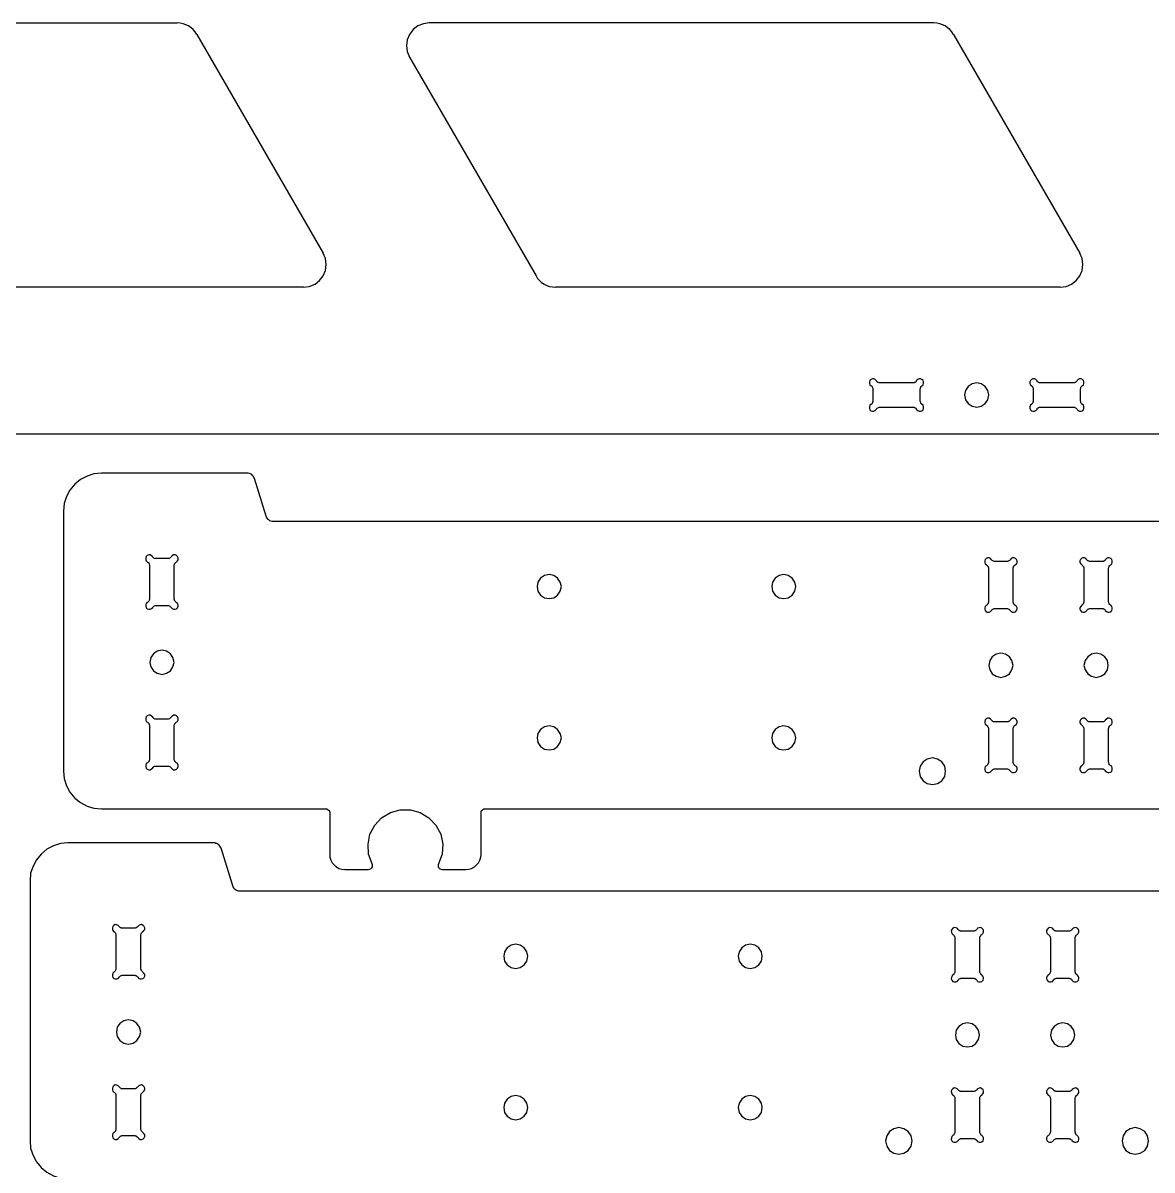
# Model space of a CAD drawing. Header units: inches. Extents: x 0 to 1189, y 0 to 841.
# Drawn here: x 268.8 to 418, y 408.1 to 559.7 of the extents above; entities that cross this region are included whole.
import ezdxf

# ---------------------------------------------------------------- set-up
doc = ezdxf.new("R2010")
doc.units = ezdxf.units.IN
doc.header["$MEASUREMENT"] = 0
doc.layers.add('Capa 1', color=7, linetype='Continuous')

msp = doc.modelspace()

# ---------------------------------------------------------------- linework, layer by layer
at = {"layer": 'Capa 1', "color": 7, "lineweight": 25, "true_color": 0xffffff}
for points in [[(242.18, 559.72), (289.17, 559.72)], [(291.78, 558.2), (291.54, 558.55), (291.29, 558.84), (291.01, 559.08), (290.65, 559.33), (290.3, 559.47), (289.95, 559.61), (289.56, 559.68), (289.17, 559.72)], [(322.47, 559.72), (321.7, 559.61), (320.96, 559.33), (320.36, 558.84), (319.86, 558.2), (319.58, 557.49), (319.48, 556.72), (319.58, 555.94), (319.86, 555.2)], [(389.18, 559.72), (322.47, 559.72)], [(391.76, 558.2), (391.55, 558.55), (391.3, 558.84), (390.98, 559.08), (390.67, 559.33), (390.31, 559.47), (389.96, 559.61), (389.57, 559.68), (389.18, 559.72)], [(291.78, 558.2), (308.47, 529.27)], [(391.76, 558.2), (408.48, 529.27)], [(319.86, 555.2), (336.59, 526.27)], [(305.86, 524.79), (306.63, 524.9), (307.38, 525.18), (307.97, 525.67), (308.47, 526.27), (308.75, 527.01), (308.86, 527.79), (308.75, 528.57), (308.47, 529.27)], [(405.87, 524.79), (406.65, 524.9), (407.35, 525.18), (407.99, 525.67), (408.48, 526.27), (408.76, 527.01), (408.87, 527.79), (408.76, 528.57), (408.48, 529.27)], [(336.59, 526.27), (336.8, 525.96), (337.04, 525.67), (337.33, 525.39), (337.68, 525.18), (338.03, 525), (338.38, 524.9), (338.77, 524.83), (339.16, 524.79)], [(305.86, 524.79), (242.18, 524.79)], [(405.87, 524.79), (339.16, 524.79)], [(381.56, 512.45), (381.42, 512.59), (381.25, 512.66), (381.04, 512.69), (380.86, 512.59), (380.72, 512.45), (380.65, 512.27), (380.65, 512.06), (380.72, 511.88), (380.89, 511.74)], [(387.6, 511.74), (387.74, 511.88), (387.81, 512.06), (387.81, 512.27), (387.74, 512.45), (387.6, 512.59), (387.42, 512.69), (387.21, 512.66), (387.03, 512.59), (386.89, 512.45)], [(402.77, 512.45), (402.63, 512.59), (402.45, 512.66), (402.24, 512.69), (402.06, 512.59), (401.92, 512.45), (401.85, 512.27), (401.85, 512.06), (401.92, 511.88), (402.1, 511.74)], [(408.76, 511.74), (408.94, 511.88), (409.01, 512.06), (409.01, 512.27), (408.94, 512.45), (408.8, 512.59), (408.62, 512.69), (408.41, 512.66), (408.23, 512.59), (408.09, 512.45)], [(381.14, 511.32), (381.14, 511.39), (381.11, 511.46), (381.11, 511.49), (381.07, 511.56), (381.04, 511.63), (381, 511.67), (380.93, 511.7), (380.89, 511.74)], [(381.14, 509.76), (381.14, 511.32)], [(381.56, 512.45), (381.6, 512.37), (381.63, 512.34), (381.71, 512.3), (381.74, 512.23), (381.81, 512.23), (381.88, 512.2), (381.92, 512.2), (381.99, 512.2)], [(381.99, 512.2), (386.47, 512.2)], [(386.47, 512.2), (386.54, 512.2), (386.61, 512.2), (386.64, 512.23), (386.72, 512.23), (386.79, 512.3), (386.82, 512.34), (386.86, 512.37), (386.89, 512.45)], [(387.6, 511.74), (387.53, 511.7), (387.49, 511.67), (387.42, 511.63), (387.39, 511.56), (387.39, 511.49), (387.35, 511.46), (387.35, 511.39), (387.31, 511.32)], [(387.31, 511.32), (387.31, 509.76)], [(396.42, 510.54), (396.31, 511.14), (395.96, 511.67), (395.43, 512.02), (394.83, 512.13), (394.23, 512.02), (393.7, 511.67), (393.35, 511.14), (393.24, 510.54), (393.35, 509.9), (393.7, 509.41), (394.23, 509.06), (394.83, 508.92), (395.43, 509.06), (395.96, 509.41), (396.31, 509.9), (396.42, 510.54)], [(402.34, 511.32), (402.34, 511.39), (402.31, 511.46), (402.31, 511.49), (402.27, 511.56), (402.24, 511.63), (402.17, 511.67), (402.13, 511.7), (402.1, 511.74)], [(402.34, 509.76), (402.34, 511.32)], [(402.77, 512.45), (402.8, 512.37), (402.84, 512.34), (402.91, 512.3), (402.94, 512.23), (403.01, 512.23), (403.08, 512.2), (403.12, 512.2), (403.19, 512.2)], [(403.19, 512.2), (407.67, 512.2)], [(407.67, 512.2), (407.74, 512.2), (407.78, 512.2), (407.85, 512.23), (407.92, 512.23), (407.95, 512.3), (408.02, 512.34), (408.06, 512.37), (408.09, 512.45)], [(408.76, 511.74), (408.73, 511.7), (408.69, 511.67), (408.62, 511.63), (408.59, 511.56), (408.55, 511.49), (408.55, 511.46), (408.55, 511.39), (408.52, 511.32)], [(408.52, 511.32), (408.52, 509.76)], [(380.89, 509.31), (380.93, 509.34), (381, 509.41), (381.04, 509.45), (381.07, 509.52), (381.11, 509.55), (381.11, 509.62), (381.14, 509.69), (381.14, 509.76)], [(387.31, 509.76), (387.35, 509.69), (387.35, 509.62), (387.39, 509.55), (387.39, 509.52), (387.42, 509.45), (387.49, 509.41), (387.53, 509.34), (387.6, 509.31)], [(402.1, 509.31), (402.13, 509.34), (402.17, 509.41), (402.24, 509.45), (402.27, 509.52), (402.31, 509.55), (402.31, 509.62), (402.34, 509.69), (402.34, 509.76)], [(408.52, 509.76), (408.55, 509.69), (408.55, 509.62), (408.55, 509.55), (408.59, 509.52), (408.62, 509.45), (408.69, 509.41), (408.73, 509.34), (408.76, 509.31)], [(380.89, 509.31), (380.72, 509.2), (380.65, 508.99), (380.65, 508.81), (380.72, 508.6), (380.86, 508.46), (381.04, 508.39), (381.25, 508.39), (381.42, 508.49), (381.56, 508.63)], [(381.99, 508.88), (381.92, 508.88), (381.88, 508.88), (381.81, 508.85), (381.74, 508.81), (381.71, 508.78), (381.63, 508.74), (381.6, 508.71), (381.56, 508.63)], [(386.47, 508.88), (381.99, 508.88)], [(386.89, 508.63), (386.86, 508.71), (386.82, 508.74), (386.79, 508.78), (386.72, 508.81), (386.64, 508.85), (386.61, 508.88), (386.54, 508.88), (386.47, 508.88)], [(386.89, 508.63), (387.03, 508.49), (387.21, 508.39), (387.42, 508.39), (387.6, 508.46), (387.74, 508.6), (387.81, 508.81), (387.81, 508.99), (387.74, 509.2), (387.6, 509.31)], [(402.1, 509.31), (401.92, 509.2), (401.85, 508.99), (401.85, 508.81), (401.92, 508.6), (402.06, 508.46), (402.24, 508.39), (402.45, 508.39), (402.63, 508.49), (402.77, 508.63)], [(403.19, 508.88), (403.12, 508.88), (403.08, 508.88), (403.01, 508.85), (402.94, 508.81), (402.91, 508.78), (402.84, 508.74), (402.8, 508.71), (402.77, 508.63)], [(407.67, 508.88), (403.19, 508.88)], [(408.09, 508.63), (408.06, 508.71), (408.02, 508.74), (407.95, 508.78), (407.92, 508.81), (407.85, 508.85), (407.78, 508.88), (407.74, 508.88), (407.67, 508.88)], [(408.09, 508.63), (408.23, 508.49), (408.41, 508.39), (408.62, 508.39), (408.8, 508.46), (408.94, 508.6), (409.01, 508.81), (409.01, 508.99), (408.94, 509.2), (408.76, 509.31)], [(530.58, 505.35), (267.83, 505.35)], [(279.15, 500.2), (278.17, 500.1), (277.25, 499.82), (276.37, 499.36), (275.63, 498.76), (274.99, 497.98), (274.53, 497.13), (274.25, 496.18), (274.14, 495.19)], [(298.41, 500.2), (279.15, 500.2)], [(299.37, 499.5), (299.3, 499.64), (299.23, 499.78), (299.12, 499.92), (299.01, 500.03), (298.87, 500.1), (298.73, 500.17), (298.56, 500.2), (298.41, 500.2)], [(300.92, 494.52), (299.37, 499.5)], [(274.14, 495.19), (274.14, 460.83)], [(301.87, 493.82), (301.73, 493.82), (301.55, 493.85), (301.41, 493.92), (301.27, 494.03), (301.17, 494.1), (301.06, 494.24), (300.99, 494.38), (300.92, 494.52)], [(506.77, 493.82), (301.87, 493.82)], [(285.93, 489.16), (285.79, 489.3), (285.61, 489.41), (285.4, 489.41), (285.22, 489.34), (285.08, 489.2), (285.01, 488.99), (285.01, 488.77), (285.08, 488.6), (285.26, 488.46)], [(285.26, 488.46), (285.29, 488.42), (285.36, 488.39), (285.4, 488.35), (285.43, 488.28), (285.47, 488.24), (285.47, 488.17), (285.5, 488.1), (285.5, 488.03)], [(286.35, 488.91), (286.31, 488.91), (286.24, 488.91), (286.17, 488.95), (286.1, 488.99), (286.07, 489.02), (286, 489.06), (285.96, 489.09), (285.93, 489.16)], [(287.94, 488.91), (286.35, 488.91)], [(288.36, 489.16), (288.33, 489.09), (288.29, 489.06), (288.22, 489.02), (288.18, 488.99), (288.11, 488.95), (288.04, 488.91), (288.01, 488.91), (287.94, 488.91)], [(289.03, 488.46), (289.21, 488.6), (289.28, 488.77), (289.28, 488.99), (289.21, 489.2), (289.07, 489.34), (288.89, 489.41), (288.68, 489.41), (288.5, 489.3), (288.36, 489.16)], [(288.78, 488.03), (288.78, 488.1), (288.82, 488.17), (288.82, 488.24), (288.85, 488.28), (288.89, 488.35), (288.96, 488.39), (289, 488.42), (289.03, 488.46)], [(396.8, 488.77), (396.66, 488.91), (396.49, 489.02), (396.28, 489.02), (396.1, 488.95), (395.96, 488.81), (395.89, 488.6), (395.89, 488.42), (395.96, 488.21), (396.13, 488.07)], [(397.23, 488.53), (397.16, 488.53), (397.12, 488.53), (397.05, 488.56), (396.98, 488.6), (396.95, 488.63), (396.87, 488.67), (396.84, 488.7), (396.8, 488.77)], [(398.82, 488.53), (397.23, 488.53)], [(399.24, 488.77), (399.2, 488.7), (399.17, 488.67), (399.1, 488.63), (399.06, 488.6), (398.99, 488.56), (398.92, 488.53), (398.89, 488.53), (398.82, 488.53)], [(399.91, 488.07), (400.09, 488.21), (400.16, 488.42), (400.16, 488.6), (400.09, 488.81), (399.94, 488.95), (399.77, 489.02), (399.56, 489.02), (399.38, 488.91), (399.24, 488.77)], [(409.4, 488.77), (409.26, 488.91), (409.08, 489.02), (408.87, 489.02), (408.69, 488.95), (408.55, 488.81), (408.48, 488.6), (408.48, 488.42), (408.59, 488.21), (408.73, 488.07)], [(409.82, 488.53), (409.79, 488.53), (409.72, 488.53), (409.65, 488.56), (409.57, 488.6), (409.54, 488.63), (409.47, 488.67), (409.43, 488.7), (409.4, 488.77)], [(411.41, 488.53), (409.82, 488.53)], [(411.83, 488.77), (411.8, 488.7), (411.76, 488.67), (411.73, 488.63), (411.66, 488.6), (411.59, 488.56), (411.55, 488.53), (411.48, 488.53), (411.41, 488.53)], [(412.54, 488.07), (412.68, 488.21), (412.75, 488.42), (412.75, 488.6), (412.68, 488.81), (412.54, 488.95), (412.36, 489.02), (412.15, 489.02), (411.97, 488.91), (411.83, 488.77)], [(285.5, 488.03), (285.5, 483.59)], [(288.78, 483.59), (288.78, 488.03)], [(339.94, 485.21), (339.8, 485.81), (339.44, 486.34), (338.95, 486.69), (338.31, 486.8), (337.71, 486.69), (337.18, 486.34), (336.83, 485.81), (336.73, 485.21), (336.83, 484.61), (337.18, 484.08), (337.71, 483.73), (338.31, 483.62), (338.95, 483.73), (339.44, 484.08), (339.8, 484.61), (339.94, 485.21)], [(370.91, 485.21), (370.8, 485.81), (370.45, 486.34), (369.92, 486.69), (369.32, 486.8), (368.72, 486.69), (368.19, 486.34), (367.84, 485.81), (367.74, 485.21), (367.84, 484.61), (368.19, 484.08), (368.72, 483.73), (369.32, 483.62), (369.92, 483.73), (370.45, 484.08), (370.8, 484.61), (370.91, 485.21)], [(396.13, 488.07), (396.17, 488.03), (396.24, 488), (396.28, 487.96), (396.31, 487.89), (396.35, 487.86), (396.35, 487.79), (396.38, 487.72), (396.38, 487.64)], [(396.38, 487.64), (396.38, 483.2)], [(399.66, 487.64), (399.66, 487.72), (399.7, 487.79), (399.7, 487.86), (399.73, 487.89), (399.77, 487.96), (399.8, 488), (399.87, 488.03), (399.91, 488.07)], [(399.66, 483.2), (399.66, 487.64)], [(408.73, 488.07), (408.76, 488.03), (408.83, 488), (408.87, 487.96), (408.9, 487.89), (408.94, 487.86), (408.94, 487.79), (408.98, 487.72), (408.98, 487.64)], [(408.98, 487.64), (408.98, 483.2)], [(412.26, 487.64), (412.29, 487.72), (412.29, 487.79), (412.33, 487.86), (412.33, 487.89), (412.36, 487.96), (412.43, 488), (412.47, 488.03), (412.54, 488.07)], [(412.26, 483.2), (412.26, 487.64)], [(285.26, 483.13), (285.08, 482.99), (285.01, 482.81), (285.01, 482.64), (285.08, 482.42), (285.22, 482.28), (285.4, 482.21), (285.61, 482.21), (285.79, 482.32), (285.93, 482.46)], [(285.5, 483.59), (285.5, 483.52), (285.47, 483.45), (285.47, 483.38), (285.43, 483.31), (285.4, 483.27), (285.36, 483.23), (285.29, 483.16), (285.26, 483.13)], [(285.93, 482.46), (285.96, 482.49), (286, 482.56), (286.07, 482.6), (286.1, 482.64), (286.17, 482.67), (286.24, 482.71), (286.31, 482.71), (286.35, 482.71)], [(286.35, 482.71), (287.94, 482.71)], [(287.94, 482.71), (288.01, 482.71), (288.04, 482.71), (288.11, 482.67), (288.18, 482.64), (288.22, 482.6), (288.29, 482.56), (288.33, 482.49), (288.36, 482.46)], [(288.36, 482.46), (288.5, 482.32), (288.68, 482.21), (288.89, 482.21), (289.07, 482.28), (289.21, 482.42), (289.28, 482.64), (289.28, 482.81), (289.21, 482.99), (289.03, 483.13)], [(289.03, 483.13), (289, 483.16), (288.96, 483.23), (288.89, 483.27), (288.85, 483.31), (288.82, 483.38), (288.82, 483.45), (288.78, 483.52), (288.78, 483.59)], [(396.13, 482.74), (395.96, 482.6), (395.89, 482.42), (395.89, 482.25), (395.96, 482.04), (396.1, 481.89), (396.28, 481.82), (396.49, 481.82), (396.66, 481.93), (396.8, 482.07)], [(396.38, 483.2), (396.38, 483.13), (396.35, 483.06), (396.35, 482.99), (396.31, 482.92), (396.28, 482.88), (396.24, 482.85), (396.17, 482.78), (396.13, 482.74)], [(396.8, 482.07), (396.84, 482.11), (396.87, 482.18), (396.95, 482.21), (396.98, 482.25), (397.05, 482.28), (397.12, 482.32), (397.16, 482.32), (397.23, 482.32)], [(397.23, 482.32), (398.82, 482.32)], [(398.82, 482.32), (398.89, 482.32), (398.92, 482.32), (398.99, 482.28), (399.06, 482.25), (399.1, 482.21), (399.17, 482.18), (399.2, 482.11), (399.24, 482.07)], [(399.24, 482.07), (399.38, 481.93), (399.56, 481.82), (399.77, 481.82), (399.94, 481.89), (400.09, 482.04), (400.16, 482.25), (400.16, 482.42), (400.09, 482.6), (399.91, 482.74)], [(399.91, 482.74), (399.87, 482.78), (399.8, 482.85), (399.77, 482.88), (399.73, 482.92), (399.7, 482.99), (399.7, 483.06), (399.66, 483.13), (399.66, 483.2)], [(408.73, 482.74), (408.59, 482.6), (408.48, 482.42), (408.48, 482.25), (408.55, 482.04), (408.69, 481.89), (408.87, 481.82), (409.08, 481.82), (409.26, 481.93), (409.4, 482.07)], [(408.98, 483.2), (408.98, 483.13), (408.94, 483.06), (408.94, 482.99), (408.9, 482.92), (408.87, 482.88), (408.83, 482.85), (408.76, 482.78), (408.73, 482.74)], [(409.4, 482.07), (409.43, 482.11), (409.47, 482.18), (409.54, 482.21), (409.57, 482.25), (409.65, 482.28), (409.72, 482.32), (409.79, 482.32), (409.82, 482.32)], [(409.82, 482.32), (411.41, 482.32)], [(411.41, 482.32), (411.48, 482.32), (411.55, 482.32), (411.59, 482.28), (411.66, 482.25), (411.73, 482.21), (411.76, 482.18), (411.8, 482.11), (411.83, 482.07)], [(411.83, 482.07), (411.97, 481.93), (412.15, 481.82), (412.36, 481.82), (412.54, 481.89), (412.68, 482.04), (412.75, 482.25), (412.75, 482.42), (412.68, 482.6), (412.54, 482.74)], [(412.54, 482.74), (412.47, 482.78), (412.43, 482.85), (412.36, 482.88), (412.33, 482.92), (412.33, 482.99), (412.29, 483.06), (412.29, 483.13), (412.26, 483.2)], [(288.75, 475.19), (288.61, 475.83), (288.29, 476.32), (287.76, 476.67), (287.16, 476.81), (286.53, 476.67), (286.03, 476.32), (285.68, 475.83), (285.54, 475.19), (285.68, 474.59), (286.03, 474.06), (286.53, 473.75), (287.16, 473.6), (287.76, 473.75), (288.29, 474.06), (288.61, 474.59), (288.75, 475.19)], [(399.63, 474.8), (399.49, 475.44), (399.17, 475.93), (398.64, 476.29), (398, 476.43), (397.4, 476.29), (396.87, 475.93), (396.56, 475.44), (396.42, 474.8), (396.56, 474.2), (396.87, 473.67), (397.4, 473.36), (398, 473.22), (398.64, 473.36), (399.17, 473.67), (399.49, 474.2), (399.63, 474.8)], [(412.22, 474.8), (412.12, 475.44), (411.76, 475.93), (411.23, 476.29), (410.63, 476.43), (410, 476.29), (409.5, 475.93), (409.15, 475.44), (409.01, 474.8), (409.15, 474.2), (409.5, 473.67), (410, 473.36), (410.63, 473.22), (411.23, 473.36), (411.76, 473.67), (412.12, 474.2), (412.22, 474.8)], [(285.93, 467.96), (285.79, 468.1), (285.61, 468.21), (285.4, 468.21), (285.22, 468.14), (285.08, 468), (285.01, 467.78), (285.01, 467.61), (285.08, 467.4), (285.26, 467.29)], [(285.26, 467.29), (285.29, 467.25), (285.36, 467.18), (285.4, 467.15), (285.43, 467.08), (285.47, 467.04), (285.47, 466.97), (285.5, 466.9), (285.5, 466.83)], [(286.35, 467.71), (286.31, 467.71), (286.24, 467.71), (286.17, 467.75), (286.1, 467.78), (286.07, 467.82), (286, 467.85), (285.96, 467.89), (285.93, 467.96)], [(287.94, 467.71), (286.35, 467.71)], [(288.36, 467.96), (288.33, 467.89), (288.29, 467.85), (288.22, 467.82), (288.18, 467.78), (288.11, 467.75), (288.04, 467.71), (288.01, 467.71), (287.94, 467.71)], [(289.03, 467.29), (289.21, 467.4), (289.28, 467.61), (289.28, 467.78), (289.21, 468), (289.07, 468.14), (288.89, 468.21), (288.68, 468.21), (288.5, 468.1), (288.36, 467.96)], [(288.78, 466.83), (288.78, 466.9), (288.82, 466.97), (288.82, 467.04), (288.85, 467.08), (288.89, 467.15), (288.96, 467.18), (289, 467.25), (289.03, 467.29)], [(396.8, 467.57), (396.66, 467.71), (396.49, 467.82), (396.28, 467.82), (396.1, 467.75), (395.96, 467.61), (395.89, 467.4), (395.89, 467.22), (395.96, 467.01), (396.13, 466.9)], [(397.23, 467.32), (397.16, 467.32), (397.12, 467.32), (397.05, 467.36), (396.98, 467.4), (396.95, 467.43), (396.87, 467.47), (396.84, 467.5), (396.8, 467.57)], [(398.82, 467.32), (397.23, 467.32)], [(399.24, 467.57), (399.2, 467.5), (399.17, 467.47), (399.1, 467.43), (399.06, 467.4), (398.99, 467.36), (398.92, 467.32), (398.89, 467.32), (398.82, 467.32)], [(399.91, 466.9), (400.09, 467.01), (400.16, 467.22), (400.16, 467.4), (400.09, 467.61), (399.94, 467.75), (399.77, 467.82), (399.56, 467.82), (399.38, 467.71), (399.24, 467.57)], [(409.4, 467.57), (409.26, 467.71), (409.08, 467.82), (408.87, 467.82), (408.69, 467.75), (408.55, 467.61), (408.48, 467.4), (408.48, 467.22), (408.59, 467.01), (408.73, 466.9)], [(409.82, 467.32), (409.79, 467.32), (409.72, 467.32), (409.65, 467.36), (409.57, 467.4), (409.54, 467.43), (409.47, 467.47), (409.43, 467.5), (409.4, 467.57)], [(411.41, 467.32), (409.82, 467.32)], [(411.83, 467.57), (411.8, 467.5), (411.76, 467.47), (411.73, 467.43), (411.66, 467.4), (411.59, 467.36), (411.55, 467.32), (411.48, 467.32), (411.41, 467.32)], [(412.54, 466.9), (412.68, 467.01), (412.75, 467.22), (412.75, 467.4), (412.68, 467.61), (412.54, 467.75), (412.36, 467.82), (412.15, 467.82), (411.97, 467.71), (411.83, 467.57)], [(285.5, 466.83), (285.5, 462.39)], [(288.78, 462.39), (288.78, 466.83)], [(339.94, 465.21), (339.8, 465.81), (339.44, 466.34), (338.95, 466.69), (338.31, 466.8), (337.71, 466.69), (337.18, 466.34), (336.83, 465.81), (336.73, 465.21), (336.83, 464.61), (337.18, 464.08), (337.71, 463.73), (338.31, 463.62), (338.95, 463.73), (339.44, 464.08), (339.8, 464.61), (339.94, 465.21)], [(370.91, 465.21), (370.8, 465.81), (370.45, 466.34), (369.92, 466.69), (369.32, 466.8), (368.72, 466.69), (368.19, 466.34), (367.84, 465.81), (367.74, 465.21), (367.84, 464.61), (368.19, 464.08), (368.72, 463.73), (369.32, 463.62), (369.92, 463.73), (370.45, 464.08), (370.8, 464.61), (370.91, 465.21)], [(396.13, 466.9), (396.17, 466.87), (396.24, 466.8), (396.28, 466.76), (396.31, 466.69), (396.35, 466.65), (396.35, 466.58), (396.38, 466.51), (396.38, 466.44)], [(396.38, 466.44), (396.38, 462)], [(399.66, 466.44), (399.66, 466.51), (399.7, 466.58), (399.7, 466.65), (399.73, 466.69), (399.77, 466.76), (399.8, 466.8), (399.87, 466.87), (399.91, 466.9)], [(399.66, 462), (399.66, 466.44)], [(408.73, 466.9), (408.76, 466.87), (408.83, 466.8), (408.87, 466.76), (408.9, 466.69), (408.94, 466.65), (408.94, 466.58), (408.98, 466.51), (408.98, 466.44)], [(408.98, 466.44), (408.98, 462)], [(412.26, 466.44), (412.29, 466.51), (412.29, 466.58), (412.33, 466.65), (412.33, 466.69), (412.36, 466.76), (412.43, 466.8), (412.47, 466.87), (412.54, 466.9)], [(412.26, 462), (412.26, 466.44)], [(390.7, 460.8), (390.6, 461.47), (390.21, 462.03), (389.64, 462.42), (388.97, 462.56), (388.3, 462.42), (387.74, 462.03), (387.35, 461.47), (387.21, 460.8), (387.35, 460.13), (387.74, 459.56), (388.3, 459.18), (388.97, 459.07), (389.64, 459.18), (390.21, 459.56), (390.6, 460.13), (390.7, 460.8)], [(285.26, 461.93), (285.08, 461.82), (285.01, 461.61), (285.01, 461.43), (285.08, 461.22), (285.22, 461.08), (285.4, 461.01), (285.61, 461.01), (285.79, 461.12), (285.93, 461.26)], [(285.5, 462.39), (285.5, 462.32), (285.47, 462.24), (285.47, 462.17), (285.43, 462.14), (285.4, 462.07), (285.36, 462.03), (285.29, 461.96), (285.26, 461.93)], [(285.93, 461.26), (285.96, 461.33), (286, 461.36), (286.07, 461.4), (286.1, 461.43), (286.17, 461.47), (286.24, 461.5), (286.31, 461.5), (286.35, 461.5)], [(286.35, 461.5), (287.94, 461.5)], [(287.94, 461.5), (288.01, 461.5), (288.04, 461.5), (288.11, 461.47), (288.18, 461.43), (288.22, 461.4), (288.29, 461.36), (288.33, 461.33), (288.36, 461.26)], [(288.36, 461.26), (288.5, 461.12), (288.68, 461.01), (288.89, 461.01), (289.07, 461.08), (289.21, 461.22), (289.28, 461.43), (289.28, 461.61), (289.21, 461.82), (289.03, 461.93)], [(289.03, 461.93), (289, 461.96), (288.96, 462.03), (288.89, 462.07), (288.85, 462.14), (288.82, 462.17), (288.82, 462.24), (288.78, 462.32), (288.78, 462.39)], [(396.13, 461.54), (395.96, 461.43), (395.89, 461.22), (395.89, 461.05), (395.96, 460.83), (396.1, 460.69), (396.28, 460.62), (396.49, 460.62), (396.66, 460.73), (396.8, 460.87)], [(396.38, 462), (396.38, 461.93), (396.35, 461.86), (396.35, 461.79), (396.31, 461.75), (396.28, 461.68), (396.24, 461.65), (396.17, 461.57), (396.13, 461.54)], [(396.8, 460.87), (396.84, 460.94), (396.87, 460.97), (396.95, 461.01), (396.98, 461.05), (397.05, 461.08), (397.12, 461.12), (397.16, 461.12), (397.23, 461.12)], [(397.23, 461.12), (398.82, 461.12)], [(398.82, 461.12), (398.89, 461.12), (398.92, 461.12), (398.99, 461.08), (399.06, 461.05), (399.1, 461.01), (399.17, 460.97), (399.2, 460.94), (399.24, 460.87)], [(399.24, 460.87), (399.38, 460.73), (399.56, 460.62), (399.77, 460.62), (399.94, 460.69), (400.09, 460.83), (400.16, 461.05), (400.16, 461.22), (400.09, 461.43), (399.91, 461.54)], [(399.91, 461.54), (399.87, 461.57), (399.8, 461.65), (399.77, 461.68), (399.73, 461.75), (399.7, 461.79), (399.7, 461.86), (399.66, 461.93), (399.66, 462)], [(408.73, 461.54), (408.59, 461.43), (408.48, 461.22), (408.48, 461.05), (408.55, 460.83), (408.69, 460.69), (408.87, 460.62), (409.08, 460.62), (409.26, 460.73), (409.4, 460.87)], [(408.98, 462), (408.98, 461.93), (408.94, 461.86), (408.94, 461.79), (408.9, 461.75), (408.87, 461.68), (408.83, 461.65), (408.76, 461.57), (408.73, 461.54)], [(409.4, 460.87), (409.43, 460.94), (409.47, 460.97), (409.54, 461.01), (409.57, 461.05), (409.65, 461.08), (409.72, 461.12), (409.79, 461.12), (409.82, 461.12)], [(409.82, 461.12), (411.41, 461.12)], [(411.41, 461.12), (411.48, 461.12), (411.55, 461.12), (411.59, 461.08), (411.66, 461.05), (411.73, 461.01), (411.76, 460.97), (411.8, 460.94), (411.83, 460.87)], [(411.83, 460.87), (411.97, 460.73), (412.15, 460.62), (412.36, 460.62), (412.54, 460.69), (412.68, 460.83), (412.75, 461.05), (412.75, 461.22), (412.68, 461.43), (412.54, 461.54)], [(412.54, 461.54), (412.47, 461.57), (412.43, 461.65), (412.36, 461.68), (412.33, 461.75), (412.33, 461.79), (412.29, 461.86), (412.29, 461.93), (412.26, 462)], [(274.14, 460.83), (274.25, 459.85), (274.53, 458.89), (274.99, 458.05), (275.63, 457.27), (276.37, 456.67), (277.25, 456.21), (278.17, 455.93), (279.15, 455.82)], [(279.15, 455.82), (308.82, 455.82)], [(308.82, 455.82), (308.93, 455.82), (309, 455.79), (309.1, 455.72), (309.17, 455.68), (309.25, 455.61), (309.28, 455.51), (309.32, 455.4), (309.32, 455.33)], [(309.32, 455.33), (309.32, 449.83)], [(314.92, 448.56), (314.47, 449.83), (314.4, 451.17), (314.64, 452.47), (315.28, 453.67), (316.19, 454.66), (317.36, 455.37), (318.63, 455.72), (320, 455.72), (321.27, 455.37), (322.44, 454.66), (323.36, 453.67), (323.99, 452.47), (324.27, 451.17), (324.17, 449.83), (323.71, 448.56)], [(329.32, 455.33), (329.32, 455.4), (329.35, 455.51), (329.39, 455.61), (329.46, 455.68), (329.53, 455.72), (329.64, 455.79), (329.71, 455.82), (329.81, 455.82)], [(329.32, 449.83), (329.32, 455.33)], [(329.81, 455.82), (478.83, 455.82)], [(274.71, 451.34), (273.76, 451.24), (272.8, 450.96), (271.96, 450.5), (271.18, 449.86), (270.58, 449.12), (270.12, 448.24), (269.8, 447.32), (269.73, 446.33)], [(294.01, 451.34), (274.71, 451.34)], [(294.96, 450.64), (294.89, 450.78), (294.82, 450.92), (294.71, 451.03), (294.57, 451.13), (294.46, 451.24), (294.29, 451.27), (294.15, 451.34), (294.01, 451.34)], [(296.51, 445.66), (294.96, 450.64)], [(309.32, 449.83), (309.35, 449.44), (309.46, 449.05), (309.67, 448.7), (309.92, 448.42), (310.2, 448.17), (310.55, 447.96), (310.94, 447.85), (311.33, 447.82)], [(327.31, 447.82), (327.7, 447.85), (328.08, 447.96), (328.44, 448.17), (328.72, 448.42), (328.97, 448.7), (329.18, 449.05), (329.28, 449.44), (329.32, 449.83)], [(311.33, 447.82), (314.47, 447.82)], [(314.47, 447.82), (314.61, 447.85), (314.71, 447.89), (314.82, 447.96), (314.89, 448.06), (314.96, 448.17), (314.96, 448.31), (314.96, 448.42), (314.92, 448.56)], [(323.71, 448.56), (323.67, 448.42), (323.67, 448.31), (323.67, 448.17), (323.74, 448.06), (323.81, 447.96), (323.92, 447.89), (324.03, 447.85), (324.17, 447.82)], [(324.17, 447.82), (327.31, 447.82)], [(269.73, 446.33), (269.73, 411.94)], [(297.46, 444.96), (297.29, 444.96), (297.14, 444.99), (297, 445.06), (296.86, 445.13), (296.76, 445.24), (296.65, 445.38), (296.58, 445.52), (296.51, 445.66)], [(502.36, 444.96), (297.46, 444.96)], [(281.52, 440.3), (281.38, 440.44), (281.2, 440.51), (280.99, 440.55), (280.81, 440.44), (280.67, 440.3), (280.6, 440.13), (280.6, 439.91), (280.67, 439.74), (280.81, 439.6)], [(281.94, 440.05), (281.87, 440.05), (281.8, 440.05), (281.76, 440.09), (281.69, 440.09), (281.62, 440.16), (281.59, 440.2), (281.55, 440.23), (281.52, 440.3)], [(283.49, 440.05), (281.94, 440.05)], [(283.95, 440.3), (283.92, 440.23), (283.85, 440.2), (283.81, 440.16), (283.77, 440.09), (283.7, 440.09), (283.63, 440.05), (283.56, 440.05), (283.49, 440.05)], [(284.62, 439.6), (284.76, 439.74), (284.87, 439.91), (284.87, 440.13), (284.8, 440.3), (284.66, 440.44), (284.44, 440.55), (284.27, 440.51), (284.09, 440.44), (283.95, 440.3)], [(392.39, 439.91), (392.25, 440.05), (392.08, 440.13), (391.87, 440.16), (391.69, 440.05), (391.55, 439.91), (391.44, 439.74), (391.48, 439.53), (391.55, 439.35), (391.69, 439.21)], [(392.82, 439.67), (392.75, 439.67), (392.68, 439.67), (392.64, 439.7), (392.57, 439.7), (392.5, 439.77), (392.47, 439.81), (392.43, 439.84), (392.39, 439.91)], [(394.83, 439.91), (394.79, 439.84), (394.72, 439.81), (394.69, 439.77), (394.62, 439.7), (394.58, 439.7), (394.51, 439.67), (394.44, 439.67), (394.37, 439.67)], [(395.5, 439.21), (395.64, 439.35), (395.75, 439.53), (395.75, 439.74), (395.68, 439.91), (395.53, 440.05), (395.32, 440.16), (395.15, 440.13), (394.93, 440.05), (394.83, 439.91)], [(404.99, 439.91), (404.85, 440.05), (404.67, 440.13), (404.46, 440.16), (404.28, 440.05), (404.14, 439.91), (404.07, 439.74), (404.07, 439.53), (404.14, 439.35), (404.28, 439.21)], [(405.41, 439.67), (405.34, 439.67), (405.27, 439.67), (405.24, 439.7), (405.17, 439.7), (405.09, 439.77), (405.06, 439.81), (405.02, 439.84), (404.99, 439.91)], [(407.42, 439.91), (407.39, 439.84), (407.35, 439.81), (407.28, 439.77), (407.25, 439.7), (407.18, 439.7), (407.11, 439.67), (407.03, 439.67), (407, 439.67)], [(408.09, 439.21), (408.23, 439.35), (408.34, 439.53), (408.34, 439.74), (408.27, 439.91), (408.13, 440.05), (407.95, 440.16), (407.74, 440.13), (407.56, 440.05), (407.42, 439.91)], [(280.81, 439.6), (280.88, 439.56), (280.92, 439.53), (280.99, 439.49), (281.02, 439.42), (281.02, 439.35), (281.06, 439.31), (281.06, 439.24), (281.06, 439.17)], [(281.06, 439.17), (281.06, 434.69)], [(284.37, 439.17), (284.37, 439.24), (284.41, 439.31), (284.41, 439.35), (284.44, 439.42), (284.48, 439.49), (284.52, 439.53), (284.59, 439.56), (284.62, 439.6)], [(284.37, 434.69), (284.37, 439.17)], [(391.69, 439.21), (391.76, 439.17), (391.8, 439.14), (391.83, 439.1), (391.87, 439.03), (391.9, 438.96), (391.94, 438.93), (391.94, 438.86), (391.94, 438.78)], [(391.94, 438.78), (391.94, 434.3)], [(394.37, 439.67), (392.82, 439.67)], [(395.25, 438.78), (395.25, 438.86), (395.25, 438.93), (395.29, 438.96), (395.32, 439.03), (395.36, 439.1), (395.39, 439.14), (395.43, 439.17), (395.5, 439.21)], [(395.25, 434.3), (395.25, 438.78)], [(404.28, 439.21), (404.35, 439.17), (404.39, 439.14), (404.46, 439.1), (404.5, 439.03), (404.5, 438.96), (404.53, 438.93), (404.53, 438.86), (404.57, 438.78)], [(404.57, 438.78), (404.57, 434.3)], [(407, 439.67), (405.41, 439.67)], [(407.85, 438.78), (407.85, 438.86), (407.88, 438.93), (407.88, 438.96), (407.92, 439.03), (407.95, 439.1), (407.99, 439.14), (408.06, 439.17), (408.09, 439.21)], [(407.85, 434.3), (407.85, 438.78)], [(335.49, 436.35), (335.39, 436.95), (335.03, 437.48), (334.5, 437.83), (333.9, 437.94), (333.3, 437.83), (332.78, 437.48), (332.42, 436.95), (332.32, 436.35), (332.42, 435.72), (332.78, 435.22), (333.3, 434.87), (333.9, 434.73), (334.5, 434.87), (335.03, 435.22), (335.39, 435.72), (335.49, 436.35)], [(366.5, 436.35), (366.4, 436.95), (366.04, 437.48), (365.51, 437.83), (364.91, 437.94), (364.28, 437.83), (363.78, 437.48), (363.43, 436.95), (363.29, 436.35), (363.43, 435.72), (363.78, 435.22), (364.28, 434.87), (364.91, 434.73), (365.51, 434.87), (366.04, 435.22), (366.4, 435.72), (366.5, 436.35)], [(280.81, 434.27), (280.67, 434.13), (280.6, 433.95), (280.6, 433.74), (280.67, 433.56), (280.81, 433.42), (280.99, 433.35), (281.2, 433.35), (281.38, 433.42), (281.52, 433.6)], [(281.06, 434.69), (281.06, 434.66), (281.06, 434.59), (281.02, 434.52), (281.02, 434.45), (280.99, 434.41), (280.92, 434.34), (280.88, 434.3), (280.81, 434.27)], [(281.52, 433.6), (281.55, 433.63), (281.59, 433.7), (281.62, 433.74), (281.69, 433.78), (281.76, 433.81), (281.8, 433.81), (281.87, 433.85), (281.94, 433.85)], [(281.94, 433.85), (283.49, 433.85)], [(283.49, 433.85), (283.56, 433.85), (283.63, 433.81), (283.7, 433.81), (283.77, 433.78), (283.81, 433.74), (283.85, 433.7), (283.92, 433.63), (283.95, 433.6)], [(283.95, 433.6), (284.09, 433.42), (284.27, 433.35), (284.44, 433.35), (284.66, 433.42), (284.8, 433.56), (284.87, 433.74), (284.87, 433.95), (284.76, 434.13), (284.62, 434.27)], [(284.62, 434.27), (284.59, 434.3), (284.52, 434.34), (284.48, 434.41), (284.44, 434.45), (284.41, 434.52), (284.41, 434.59), (284.37, 434.66), (284.37, 434.69)], [(391.69, 433.88), (391.55, 433.74), (391.48, 433.56), (391.44, 433.35), (391.55, 433.18), (391.69, 433.03), (391.87, 432.96), (392.08, 432.96), (392.25, 433.03), (392.39, 433.21)], [(391.94, 434.3), (391.94, 434.27), (391.94, 434.2), (391.9, 434.13), (391.87, 434.06), (391.83, 434.02), (391.8, 433.95), (391.76, 433.92), (391.69, 433.88)], [(394.83, 433.21), (394.93, 433.03), (395.15, 432.96), (395.32, 432.96), (395.53, 433.03), (395.68, 433.18), (395.75, 433.35), (395.75, 433.56), (395.64, 433.74), (395.5, 433.88)], [(395.5, 433.88), (395.43, 433.92), (395.39, 433.95), (395.36, 434.02), (395.32, 434.06), (395.29, 434.13), (395.25, 434.2), (395.25, 434.27), (395.25, 434.3)], [(404.28, 433.88), (404.14, 433.74), (404.07, 433.56), (404.07, 433.35), (404.14, 433.18), (404.28, 433.03), (404.46, 432.96), (404.67, 432.96), (404.85, 433.03), (404.99, 433.21)], [(404.57, 434.3), (404.53, 434.27), (404.53, 434.2), (404.5, 434.13), (404.5, 434.06), (404.46, 434.02), (404.39, 433.95), (404.35, 433.92), (404.28, 433.88)], [(407.42, 433.21), (407.56, 433.03), (407.74, 432.96), (407.95, 432.96), (408.13, 433.03), (408.27, 433.18), (408.34, 433.35), (408.34, 433.56), (408.23, 433.74), (408.09, 433.88)], [(408.09, 433.88), (408.06, 433.92), (407.99, 433.95), (407.95, 434.02), (407.92, 434.06), (407.88, 434.13), (407.88, 434.2), (407.85, 434.27), (407.85, 434.3)], [(392.39, 433.21), (392.43, 433.25), (392.47, 433.32), (392.5, 433.35), (392.57, 433.39), (392.64, 433.42), (392.68, 433.42), (392.75, 433.46), (392.82, 433.46)], [(392.82, 433.46), (394.37, 433.46)], [(394.37, 433.46), (394.44, 433.46), (394.51, 433.42), (394.58, 433.42), (394.62, 433.39), (394.69, 433.35), (394.72, 433.32), (394.79, 433.25), (394.83, 433.21)], [(404.99, 433.21), (405.02, 433.25), (405.06, 433.32), (405.09, 433.35), (405.17, 433.39), (405.24, 433.42), (405.27, 433.42), (405.34, 433.46), (405.41, 433.46)], [(405.41, 433.46), (407, 433.46)], [(407, 433.46), (407.03, 433.46), (407.11, 433.42), (407.18, 433.42), (407.25, 433.39), (407.28, 433.35), (407.35, 433.32), (407.39, 433.25), (407.42, 433.21)], [(284.34, 426.33), (284.2, 426.97), (283.85, 427.46), (283.35, 427.81), (282.72, 427.95), (282.12, 427.81), (281.59, 427.46), (281.23, 426.97), (281.13, 426.33), (281.23, 425.73), (281.59, 425.2), (282.12, 424.85), (282.72, 424.74), (283.35, 424.85), (283.85, 425.2), (284.2, 425.73), (284.34, 426.33)], [(395.22, 425.94), (395.08, 426.58), (394.72, 427.07), (394.23, 427.43), (393.59, 427.57), (392.99, 427.43), (392.47, 427.07), (392.11, 426.58), (392.01, 425.94), (392.11, 425.34), (392.47, 424.82), (392.99, 424.46), (393.59, 424.36), (394.23, 424.46), (394.72, 424.82), (395.08, 425.34), (395.22, 425.94)], [(407.81, 425.94), (407.67, 426.58), (407.32, 427.07), (406.82, 427.43), (406.19, 427.57), (405.59, 427.43), (405.06, 427.07), (404.71, 426.58), (404.6, 425.94), (404.71, 425.34), (405.06, 424.82), (405.59, 424.46), (406.19, 424.36), (406.82, 424.46), (407.32, 424.82), (407.67, 425.34), (407.81, 425.94)], [(281.52, 419.1), (281.38, 419.24), (281.2, 419.31), (280.99, 419.35), (280.81, 419.24), (280.67, 419.1), (280.6, 418.92), (280.6, 418.71), (280.67, 418.54), (280.81, 418.39)], [(281.94, 418.85), (281.87, 418.85), (281.8, 418.85), (281.76, 418.89), (281.69, 418.92), (281.62, 418.96), (281.59, 418.99), (281.55, 419.03), (281.52, 419.1)], [(283.49, 418.85), (281.94, 418.85)], [(283.95, 419.1), (283.92, 419.03), (283.85, 418.99), (283.81, 418.96), (283.77, 418.92), (283.7, 418.89), (283.63, 418.85), (283.56, 418.85), (283.49, 418.85)], [(284.62, 418.39), (284.76, 418.54), (284.87, 418.71), (284.87, 418.92), (284.8, 419.1), (284.66, 419.24), (284.44, 419.35), (284.27, 419.31), (284.09, 419.24), (283.95, 419.1)], [(392.39, 418.71), (392.25, 418.85), (392.08, 418.92), (391.87, 418.96), (391.69, 418.85), (391.55, 418.71), (391.44, 418.54), (391.48, 418.32), (391.55, 418.15), (391.69, 418.01)], [(392.82, 418.47), (392.75, 418.47), (392.68, 418.47), (392.64, 418.5), (392.57, 418.54), (392.5, 418.57), (392.47, 418.61), (392.43, 418.64), (392.39, 418.71)], [(394.83, 418.71), (394.79, 418.64), (394.72, 418.61), (394.69, 418.57), (394.62, 418.54), (394.58, 418.5), (394.51, 418.47), (394.44, 418.47), (394.37, 418.47)], [(395.5, 418.01), (395.64, 418.15), (395.75, 418.32), (395.75, 418.54), (395.68, 418.71), (395.53, 418.85), (395.32, 418.96), (395.15, 418.92), (394.93, 418.85), (394.83, 418.71)], [(404.99, 418.71), (404.85, 418.85), (404.67, 418.92), (404.46, 418.96), (404.28, 418.85), (404.14, 418.71), (404.07, 418.54), (404.07, 418.32), (404.14, 418.15), (404.28, 418.01)], [(405.41, 418.47), (405.34, 418.47), (405.27, 418.47), (405.24, 418.5), (405.17, 418.54), (405.09, 418.57), (405.06, 418.61), (405.02, 418.64), (404.99, 418.71)], [(407.42, 418.71), (407.39, 418.64), (407.35, 418.61), (407.28, 418.57), (407.25, 418.54), (407.18, 418.5), (407.11, 418.47), (407.03, 418.47), (407, 418.47)], [(408.09, 418.01), (408.23, 418.15), (408.34, 418.32), (408.34, 418.54), (408.27, 418.71), (408.13, 418.85), (407.95, 418.96), (407.74, 418.92), (407.56, 418.85), (407.42, 418.71)], [(280.81, 418.39), (280.88, 418.36), (280.92, 418.32), (280.99, 418.29), (281.02, 418.22), (281.02, 418.18), (281.06, 418.11), (281.06, 418.04), (281.06, 417.97)], [(281.06, 417.97), (281.06, 413.49)], [(284.37, 417.97), (284.37, 418.04), (284.41, 418.11), (284.41, 418.18), (284.44, 418.22), (284.48, 418.29), (284.52, 418.32), (284.59, 418.36), (284.62, 418.39)], [(284.37, 413.49), (284.37, 417.97)], [(335.49, 416.35), (335.39, 416.95), (335.03, 417.48), (334.5, 417.83), (333.9, 417.94), (333.3, 417.83), (332.78, 417.48), (332.42, 416.95), (332.32, 416.35), (332.42, 415.71), (332.78, 415.22), (333.3, 414.87), (333.9, 414.73), (334.5, 414.87), (335.03, 415.22), (335.39, 415.71), (335.49, 416.35)], [(366.5, 416.35), (366.4, 416.95), (366.04, 417.48), (365.51, 417.83), (364.91, 417.94), (364.28, 417.83), (363.78, 417.48), (363.43, 416.95), (363.29, 416.35), (363.43, 415.71), (363.78, 415.22), (364.28, 414.87), (364.91, 414.73), (365.51, 414.87), (366.04, 415.22), (366.4, 415.71), (366.5, 416.35)], [(391.69, 418.01), (391.76, 417.97), (391.8, 417.94), (391.83, 417.9), (391.87, 417.83), (391.9, 417.79), (391.94, 417.72), (391.94, 417.65), (391.94, 417.58)], [(391.94, 417.58), (391.94, 413.1)], [(394.37, 418.47), (392.82, 418.47)], [(395.25, 417.58), (395.25, 417.65), (395.25, 417.72), (395.29, 417.79), (395.32, 417.83), (395.36, 417.9), (395.39, 417.94), (395.43, 417.97), (395.5, 418.01)], [(395.25, 413.1), (395.25, 417.58)], [(404.28, 418.01), (404.35, 417.97), (404.39, 417.94), (404.46, 417.9), (404.5, 417.83), (404.5, 417.79), (404.53, 417.72), (404.53, 417.65), (404.57, 417.58)], [(404.57, 417.58), (404.57, 413.1)], [(407, 418.47), (405.41, 418.47)], [(407.85, 417.58), (407.85, 417.65), (407.88, 417.72), (407.88, 417.79), (407.92, 417.83), (407.95, 417.9), (407.99, 417.94), (408.06, 417.97), (408.09, 418.01)], [(407.85, 413.1), (407.85, 417.58)], [(280.81, 413.07), (280.67, 412.93), (280.6, 412.75), (280.6, 412.54), (280.67, 412.36), (280.81, 412.22), (280.99, 412.15), (281.2, 412.15), (281.38, 412.26), (281.52, 412.4)], [(281.06, 413.49), (281.06, 413.46), (281.06, 413.38), (281.02, 413.31), (281.02, 413.24), (280.99, 413.21), (280.92, 413.14), (280.88, 413.1), (280.81, 413.07)], [(281.52, 412.4), (281.55, 412.43), (281.59, 412.5), (281.62, 412.54), (281.69, 412.57), (281.76, 412.61), (281.8, 412.61), (281.87, 412.64), (281.94, 412.64)], [(281.94, 412.64), (283.49, 412.64)], [(283.49, 412.64), (283.56, 412.64), (283.63, 412.61), (283.7, 412.61), (283.77, 412.57), (283.81, 412.54), (283.85, 412.5), (283.92, 412.43), (283.95, 412.4)], [(283.95, 412.4), (284.09, 412.26), (284.27, 412.15), (284.44, 412.15), (284.66, 412.22), (284.8, 412.36), (284.87, 412.54), (284.87, 412.75), (284.76, 412.93), (284.62, 413.07)], [(284.62, 413.07), (284.59, 413.1), (284.52, 413.14), (284.48, 413.21), (284.44, 413.24), (284.41, 413.31), (284.41, 413.38), (284.37, 413.46), (284.37, 413.49)], [(386.29, 411.94), (386.15, 412.61), (385.76, 413.17), (385.2, 413.56), (384.53, 413.7), (383.86, 413.56), (383.29, 413.17), (382.94, 412.61), (382.8, 411.94), (382.94, 411.27), (383.29, 410.7), (383.86, 410.32), (384.53, 410.21), (385.2, 410.32), (385.76, 410.7), (386.15, 411.27), (386.29, 411.94)], [(391.69, 412.68), (391.55, 412.54), (391.48, 412.36), (391.44, 412.15), (391.55, 411.97), (391.69, 411.83), (391.87, 411.76), (392.08, 411.76), (392.25, 411.87), (392.39, 412.01)], [(391.94, 413.1), (391.94, 413.07), (391.94, 413), (391.9, 412.93), (391.87, 412.86), (391.83, 412.82), (391.8, 412.75), (391.76, 412.71), (391.69, 412.68)], [(394.83, 412.01), (394.93, 411.87), (395.15, 411.76), (395.32, 411.76), (395.53, 411.83), (395.68, 411.97), (395.75, 412.15), (395.75, 412.36), (395.64, 412.54), (395.5, 412.68)], [(395.5, 412.68), (395.43, 412.71), (395.39, 412.75), (395.36, 412.82), (395.32, 412.86), (395.29, 412.93), (395.25, 413), (395.25, 413.07), (395.25, 413.1)], [(404.28, 412.68), (404.14, 412.54), (404.07, 412.36), (404.07, 412.15), (404.14, 411.97), (404.28, 411.83), (404.46, 411.76), (404.67, 411.76), (404.85, 411.87), (404.99, 412.01)], [(404.57, 413.1), (404.53, 413.07), (404.53, 413), (404.5, 412.93), (404.5, 412.86), (404.46, 412.82), (404.39, 412.75), (404.35, 412.71), (404.28, 412.68)], [(407.42, 412.01), (407.56, 411.87), (407.74, 411.76), (407.95, 411.76), (408.13, 411.83), (408.27, 411.97), (408.34, 412.15), (408.34, 412.36), (408.23, 412.54), (408.09, 412.68)], [(408.09, 412.68), (408.06, 412.71), (407.99, 412.75), (407.95, 412.82), (407.92, 412.86), (407.88, 412.93), (407.88, 413), (407.85, 413.07), (407.85, 413.1)], [(417.55, 411.94), (417.41, 412.61), (417.05, 413.17), (416.45, 413.56), (415.78, 413.7), (415.11, 413.56), (414.55, 413.17), (414.2, 412.61), (414.06, 411.94), (414.2, 411.27), (414.55, 410.7), (415.11, 410.32), (415.78, 410.21), (416.45, 410.32), (417.05, 410.7), (417.41, 411.27), (417.55, 411.94)], [(269.73, 411.94), (269.8, 410.99), (270.12, 410.03), (270.58, 409.19), (271.18, 408.41), (271.96, 407.81), (272.8, 407.32), (273.76, 407.03), (274.71, 406.96)], [(392.39, 412.01), (392.43, 412.04), (392.47, 412.12), (392.5, 412.15), (392.57, 412.19), (392.64, 412.22), (392.68, 412.22), (392.75, 412.26), (392.82, 412.26)], [(392.82, 412.26), (394.37, 412.26)], [(394.37, 412.26), (394.44, 412.26), (394.51, 412.22), (394.58, 412.22), (394.62, 412.19), (394.69, 412.15), (394.72, 412.12), (394.79, 412.04), (394.83, 412.01)], [(404.99, 412.01), (405.02, 412.04), (405.06, 412.12), (405.09, 412.15), (405.17, 412.19), (405.24, 412.22), (405.27, 412.22), (405.34, 412.26), (405.41, 412.26)], [(405.41, 412.26), (407, 412.26)], [(407, 412.26), (407.03, 412.26), (407.11, 412.22), (407.18, 412.22), (407.25, 412.19), (407.28, 412.15), (407.35, 412.12), (407.39, 412.04), (407.42, 412.01)]]:
    msp.add_lwpolyline(points, dxfattribs=at)

doc.saveas('drawing.dxf')
